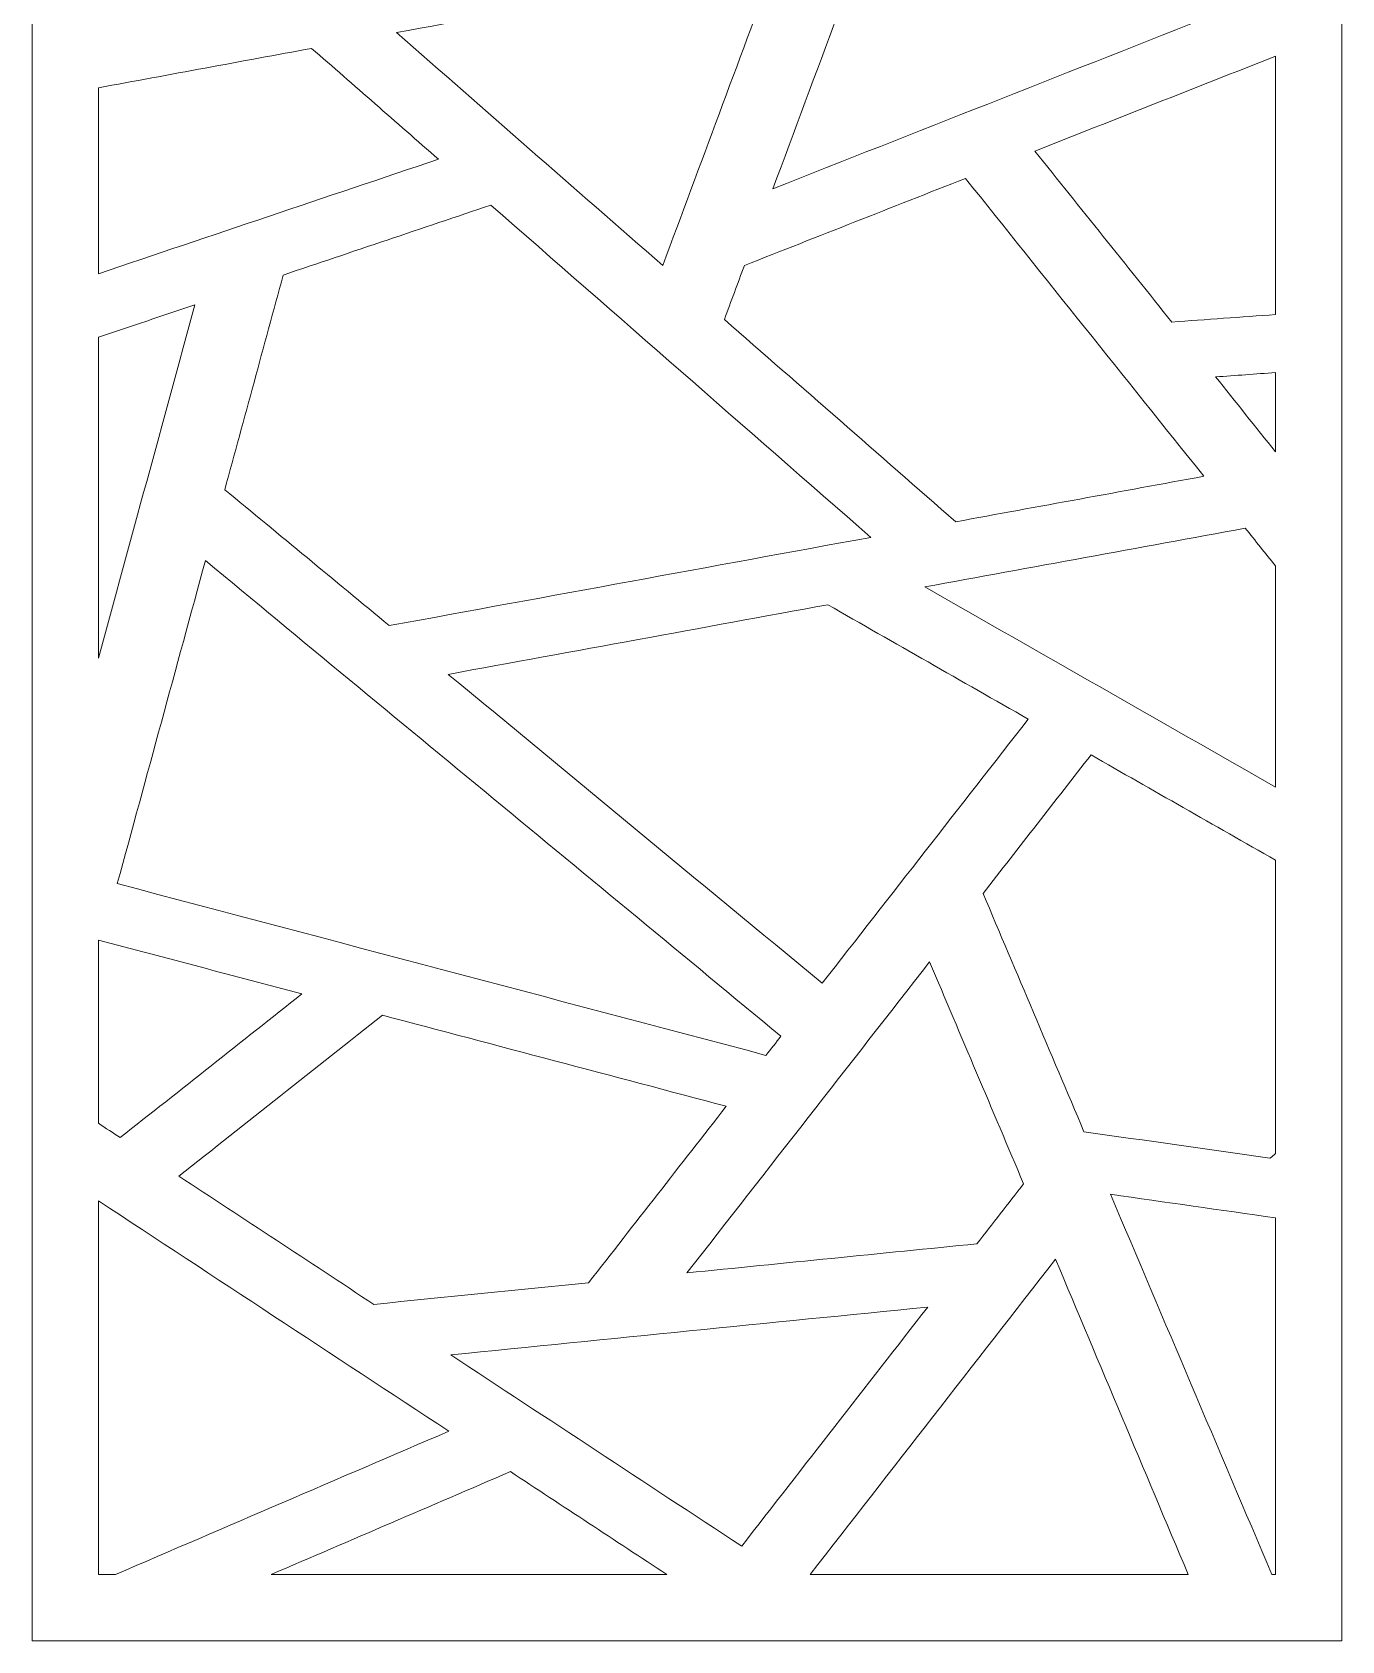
# Model space of a CAD drawing. Header units: centimetres. Extents: x 10.1 to 19.8, y -9.5 to 9.5.
# Drawn here: x 16.453 to 19.761, y -9.541 to -5.479 of the extents above; entities that cross this region are included whole.
import ezdxf

# ---------------------------------------------------------------- set-up
doc = ezdxf.new("R2010")
doc.units = ezdxf.units.CM
doc.header["$MEASUREMENT"] = 0
doc.layers.add('layer 1', color=7, linetype='Continuous')

msp = doc.modelspace()

# ---------------------------------------------------------------- linework, layer by layer
at = {"layer": 'layer 1', "color": 250, "lineweight": 9}
for points, knots in [([(19.59368, 9.45402), (19.59368, 9.25431), (19.59368, 9.05455), (19.59368, 8.85482), (19.59368, 8.85482), (19.43843, 8.76631), (19.28318, 8.67776), (19.12794, 8.58926), (19.12794, 8.58926), (19.03701, 8.70576), (18.94611, 8.82228), (18.85515, 8.93878), (18.85515, 8.93878), (18.9279, 9.11047), (19.00064, 9.28219), (19.07343, 9.45388), (19.07343, 9.45388), (19.00417, 9.45425), (18.93488, 9.45461), (18.86562, 9.45498), (18.86562, 9.45498), (18.81714, 9.34058), (18.76867, 9.22612), (18.72021, 9.11174), (18.72021, 9.11174), (18.63074, 9.22638), (18.5413, 9.34102), (18.45183, 9.45567), (18.45183, 9.45567), (18.34398, 9.4556), (18.23614, 9.4555), (18.12832, 9.45545), (18.12832, 9.45545), (17.86495, 9.38577), (17.60158, 9.31606), (17.33825, 9.24636), (17.33825, 9.24636), (17.24853, 9.31729), (17.15885, 9.38819), (17.06912, 9.45908), (17.06912, 9.45908), (16.97869, 9.45912), (16.88823, 9.45915), (16.79777, 9.45919), (16.79777, 9.45919), (16.9102, 9.37034), (17.02261, 9.28146), (17.13506, 9.19258), (17.13506, 9.19258), (16.96365, 9.1472), (16.79222, 9.10186), (16.62081, 9.05646), (16.62081, 9.05646), (16.62081, 9.19067), (16.62081, 9.32486), (16.62081, 9.45903), (16.62081, 9.45903), (16.56496, 9.45912), (16.50916, 9.45924), (16.45333, 9.45931), (16.45333, 9.45931), (16.45333, 3.12597), (16.45333, -3.20739), (16.45333, -9.54069), (16.45333, -9.54069), (17.55592, -9.54069), (18.65855, -9.54069), (19.76116, -9.54069), (19.76116, -9.54069), (19.76116, -3.20925), (19.76116, 3.12228), (19.76116, 9.45371), (19.76116, 9.45371), (19.70533, 9.45385), (19.64948, 9.45392), (19.59368, 9.45402)], [0, 0, 0, 0, 0.05, 0.05, 0.05, 0.05, 0.1, 0.1, 0.1, 0.1, 0.15, 0.15, 0.15, 0.15, 0.2, 0.2, 0.2, 0.2, 0.25, 0.25, 0.25, 0.25, 0.3, 0.3, 0.3, 0.3, 0.35, 0.35, 0.35, 0.35, 0.4, 0.4, 0.4, 0.4, 0.45, 0.45, 0.45, 0.45, 0.5, 0.5, 0.5, 0.5, 0.55, 0.55, 0.55, 0.55, 0.6, 0.6, 0.6, 0.6, 0.65, 0.65, 0.65, 0.65, 0.7, 0.7, 0.7, 0.7, 0.75, 0.75, 0.75, 0.75, 0.8, 0.8, 0.8, 0.8, 0.85, 0.85, 0.85, 0.85, 0.9, 0.9, 0.9, 0.9, 1, 1, 1, 1]), ([(19.40945, -5.44677), (19.15645, -5.29707), (18.90348, -5.14733), (18.65043, -4.99759), (18.65043, -4.99759), (18.54174, -5.2898), (18.43305, -5.58204), (18.32434, -5.87426), (18.32434, -5.87426), (18.68605, -5.73176), (19.04776, -5.58929), (19.40945, -5.44677)], [0, 0, 0, 0, 0.25, 0.25, 0.25, 0.25, 0.5, 0.5, 0.5, 0.5, 1, 1, 1, 1]), ([(18.33062, -5.30326), (18.01156, -5.36226), (17.69251, -5.42127), (17.37347, -5.48027), (17.37347, -5.48027), (17.59765, -5.67629), (17.82183, -5.8723), (18.04601, -6.06832), (18.04601, -6.06832), (18.14089, -5.8133), (18.23574, -5.55828), (18.33062, -5.30326)], [0, 0, 0, 0, 0.25, 0.25, 0.25, 0.25, 0.5, 0.5, 0.5, 0.5, 1, 1, 1, 1]), ([(16.62081, -6.08895), (16.907, -5.99257), (17.19322, -5.89621), (17.47941, -5.79984), (17.47941, -5.79984), (17.3727, -5.70652), (17.26596, -5.61324), (17.15927, -5.51991), (17.15927, -5.51991), (16.97977, -5.55308), (16.80029, -5.58628), (16.62081, -5.61947), (16.62081, -5.61947), (16.62081, -5.77599), (16.62081, -5.93248), (16.62081, -6.08895)], [0, 0, 0, 0, 0.2, 0.2, 0.2, 0.2, 0.4, 0.4, 0.4, 0.4, 0.6, 0.6, 0.6, 0.6, 1, 1, 1, 1]), ([(19.59368, -5.53972), (19.3911, -5.61952), (19.18852, -5.69934), (18.98593, -5.77914), (18.98593, -5.77914), (19.10114, -5.92307), (19.21632, -6.06698), (19.33148, -6.21094), (19.33148, -6.21094), (19.41886, -6.20465), (19.50628, -6.19833), (19.59368, -6.19204), (19.59368, -6.19204), (19.59368, -5.97459), (19.59368, -5.75717), (19.59368, -5.53972)], [0, 0, 0, 0, 0.2, 0.2, 0.2, 0.2, 0.4, 0.4, 0.4, 0.4, 0.6, 0.6, 0.6, 0.6, 1, 1, 1, 1]), ([(18.81067, -5.84819), (18.62448, -5.92154), (18.43837, -5.99485), (18.25221, -6.0682), (18.25221, -6.0682), (18.23534, -6.11356), (18.21845, -6.15894), (18.20154, -6.20432), (18.20154, -6.20432), (18.39635, -6.37465), (18.5911, -6.54493), (18.78592, -6.71526), (18.78592, -6.71526), (18.99478, -6.67696), (19.20367, -6.63866), (19.41253, -6.60041), (19.41253, -6.60041), (19.2119, -6.34964), (19.0113, -6.09893), (18.81067, -5.84819)], [0, 0, 0, 0, 0.1666667, 0.1666667, 0.1666667, 0.1666667, 0.3333333, 0.3333333, 0.3333333, 0.3333333, 0.5, 0.5, 0.5, 0.5, 0.6666667, 0.6666667, 0.6666667, 0.6666667, 1, 1, 1, 1]), ([(18.57136, -6.75457), (18.25155, -6.47494), (17.93174, -6.19531), (17.61191, -5.91571), (17.61191, -5.91571), (17.43713, -5.97455), (17.26234, -6.03339), (17.08761, -6.09222), (17.08761, -6.09222), (17.0383, -6.2729), (16.98901, -6.45353), (16.93973, -6.63421), (16.93973, -6.63421), (17.07829, -6.74859), (17.21684, -6.86305), (17.35536, -6.97745), (17.35536, -6.97745), (17.76068, -6.90316), (18.16601, -6.82889), (18.57136, -6.75457)], [0, 0, 0, 0, 0.1666667, 0.1666667, 0.1666667, 0.1666667, 0.3333333, 0.3333333, 0.3333333, 0.3333333, 0.5, 0.5, 0.5, 0.5, 0.6666667, 0.6666667, 0.6666667, 0.6666667, 1, 1, 1, 1]), ([(16.62081, -7.05996), (16.70197, -6.76247), (16.78311, -6.46492), (16.86428, -6.16744), (16.86428, -6.16744), (16.78311, -6.19475), (16.70197, -6.22206), (16.62081, -6.24938), (16.62081, -6.24938), (16.62081, -6.51959), (16.62081, -6.78979), (16.62081, -7.05996)], [0, 0, 0, 0, 0.25, 0.25, 0.25, 0.25, 0.5, 0.5, 0.5, 0.5, 1, 1, 1, 1]), ([(19.59368, -6.33854), (19.54324, -6.34219), (19.49278, -6.34583), (19.44231, -6.34943), (19.44231, -6.34943), (19.49278, -6.4125), (19.54324, -6.47555), (19.59368, -6.5386), (19.59368, -6.5386), (19.59368, -6.47191), (19.59368, -6.40523), (19.59368, -6.33854)], [0, 0, 0, 0, 0.25, 0.25, 0.25, 0.25, 0.5, 0.5, 0.5, 0.5, 1, 1, 1, 1]), ([(19.59368, -6.82672), (19.56822, -6.79496), (19.54282, -6.76323), (19.51741, -6.73147), (19.51741, -6.73147), (19.24757, -6.7809), (18.9777, -6.83039), (18.70786, -6.87987), (18.70786, -6.87987), (19.00313, -7.04824), (19.29838, -7.21662), (19.59368, -7.38497), (19.59368, -7.38497), (19.59368, -7.1989), (19.59368, -7.01281), (19.59368, -6.82672)], [0, 0, 0, 0, 0.2, 0.2, 0.2, 0.2, 0.4, 0.4, 0.4, 0.4, 0.6, 0.6, 0.6, 0.6, 1, 1, 1, 1]), ([(16.89086, -6.81345), (16.81671, -7.08525), (16.74256, -7.35704), (16.66843, -7.62888), (16.66843, -7.62888), (17.21453, -7.77338), (17.76064, -7.91795), (18.30674, -8.06244), (18.30674, -8.06244), (18.31935, -8.0463), (18.33194, -8.03019), (18.3445, -8.01407), (18.3445, -8.01407), (17.85996, -7.61385), (17.3754, -7.21363), (16.89086, -6.81345)], [0, 0, 0, 0, 0.2, 0.2, 0.2, 0.2, 0.4, 0.4, 0.4, 0.4, 0.6, 0.6, 0.6, 0.6, 1, 1, 1, 1]), ([(18.96916, -7.21358), (18.80034, -7.11729), (18.63154, -7.02105), (18.46272, -6.92476), (18.46272, -6.92476), (18.14324, -6.98331), (17.82378, -7.04189), (17.50428, -7.10045), (17.50428, -7.10045), (17.81912, -7.36048), (18.1339, -7.62048), (18.44875, -7.88049), (18.44875, -7.88049), (18.62223, -7.65817), (18.79566, -7.4359), (18.96916, -7.21358)], [0, 0, 0, 0, 0.2, 0.2, 0.2, 0.2, 0.4, 0.4, 0.4, 0.4, 0.6, 0.6, 0.6, 0.6, 1, 1, 1, 1]), ([(19.59368, -7.56967), (19.43836, -7.48112), (19.28302, -7.39257), (19.12773, -7.30399), (19.12773, -7.30399), (19.0368, -7.42049), (18.94589, -7.53702), (18.85497, -7.65356), (18.85497, -7.65356), (18.93994, -7.8541), (19.02492, -8.0547), (19.10989, -8.25526), (19.10989, -8.25526), (19.26643, -8.27758), (19.42302, -8.29986), (19.57959, -8.32217), (19.57959, -8.32217), (19.58427, -8.31824), (19.58897, -8.31431), (19.59368, -8.31033), (19.59368, -8.31033), (19.59368, -8.06345), (19.59368, -7.8166), (19.59368, -7.56967)], [0, 0, 0, 0, 0.1428571, 0.1428571, 0.1428571, 0.1428571, 0.2857143, 0.2857143, 0.2857143, 0.2857143, 0.4285714, 0.4285714, 0.4285714, 0.4285714, 0.5714286, 0.5714286, 0.5714286, 0.5714286, 0.7142857, 0.7142857, 0.7142857, 0.7142857, 1, 1, 1, 1]), ([(16.62081, -8.23406), (16.63914, -8.24611), (16.65744, -8.25813), (16.67577, -8.27017), (16.67577, -8.27017), (16.82878, -8.1492), (16.98179, -8.02828), (17.13483, -7.90731), (17.13483, -7.90731), (16.96349, -7.86198), (16.79215, -7.81662), (16.62081, -7.77129), (16.62081, -7.77129), (16.62081, -7.92557), (16.62081, -8.0798), (16.62081, -8.23406)], [0, 0, 0, 0, 0.2, 0.2, 0.2, 0.2, 0.4, 0.4, 0.4, 0.4, 0.6, 0.6, 0.6, 0.6, 1, 1, 1, 1]), ([(18.72002, -7.82648), (18.51572, -8.08825), (18.3115, -8.35), (18.10724, -8.61175), (18.10724, -8.61175), (18.35132, -8.58723), (18.59541, -8.56276), (18.83949, -8.53825), (18.83949, -8.53825), (18.8788, -8.48774), (18.91809, -8.43725), (18.95737, -8.38677), (18.95737, -8.38677), (18.87826, -8.19997), (18.79912, -8.01325), (18.72002, -7.82648)], [0, 0, 0, 0, 0.2, 0.2, 0.2, 0.2, 0.4, 0.4, 0.4, 0.4, 0.6, 0.6, 0.6, 0.6, 1, 1, 1, 1]), ([(17.85862, -8.63671), (17.97461, -8.48812), (18.09054, -8.33955), (18.20648, -8.19094), (18.20648, -8.19094), (17.91701, -8.11432), (17.6275, -8.03772), (17.33804, -7.96109), (17.33804, -7.96109), (17.16668, -8.09655), (16.99525, -8.23204), (16.82386, -8.36752), (16.82386, -8.36752), (16.98805, -8.47539), (17.15216, -8.58326), (17.31633, -8.69115), (17.31633, -8.69115), (17.4971, -8.67298), (17.6779, -8.65487), (17.85862, -8.63671)], [0, 0, 0, 0, 0.1666667, 0.1666667, 0.1666667, 0.1666667, 0.3333333, 0.3333333, 0.3333333, 0.3333333, 0.5, 0.5, 0.5, 0.5, 0.6666667, 0.6666667, 0.6666667, 0.6666667, 1, 1, 1, 1]), ([(16.66379, -9.37325), (16.94441, -9.25261), (17.22507, -9.132), (17.50566, -9.0114), (17.50566, -9.0114), (17.21072, -8.81753), (16.91575, -8.62372), (16.62081, -8.42984), (16.62081, -8.42984), (16.62081, -8.74431), (16.62081, -9.05878), (16.62081, -9.37325), (16.62081, -9.37325), (16.63511, -9.37325), (16.64946, -9.37325), (16.66379, -9.37325)], [0, 0, 0, 0, 0.2, 0.2, 0.2, 0.2, 0.4, 0.4, 0.4, 0.4, 0.6, 0.6, 0.6, 0.6, 1, 1, 1, 1]), ([(19.59368, -8.47271), (19.45473, -8.45295), (19.31579, -8.43311), (19.17689, -8.41335), (19.17689, -8.41335), (19.31273, -8.73333), (19.44859, -9.05328), (19.58443, -9.37325), (19.58443, -9.37325), (19.58751, -9.37325), (19.5906, -9.37325), (19.59368, -9.37325), (19.59368, -9.37325), (19.59368, -9.07304), (19.59368, -8.77287), (19.59368, -8.47271)], [0, 0, 0, 0, 0.2, 0.2, 0.2, 0.2, 0.4, 0.4, 0.4, 0.4, 0.6, 0.6, 0.6, 0.6, 1, 1, 1, 1]), ([(19.37303, -9.37325), (19.26138, -9.10791), (19.14975, -8.84258), (19.03809, -8.57726), (19.03809, -8.57726), (18.83161, -8.84258), (18.62514, -9.10791), (18.41868, -9.37325), (18.41868, -9.37325), (18.7368, -9.37325), (19.05491, -9.37325), (19.37303, -9.37325)], [0, 0, 0, 0, 0.25, 0.25, 0.25, 0.25, 0.5, 0.5, 0.5, 0.5, 1, 1, 1, 1]), ([(18.71527, -8.69787), (18.31371, -8.7382), (17.91212, -8.77852), (17.51056, -8.8188), (17.51056, -8.8188), (17.75549, -8.97978), (18.00041, -9.14077), (18.24536, -9.30171), (18.24536, -9.30171), (18.40198, -9.10042), (18.55866, -8.89916), (18.71527, -8.69787)], [0, 0, 0, 0, 0.25, 0.25, 0.25, 0.25, 0.5, 0.5, 0.5, 0.5, 1, 1, 1, 1]), ([(18.05626, -9.37325), (17.92457, -9.28668), (17.79284, -9.20013), (17.66115, -9.11358), (17.66115, -9.11358), (17.45979, -9.20013), (17.25838, -9.28668), (17.057, -9.37325), (17.057, -9.37325), (17.39008, -9.37325), (17.72318, -9.37325), (18.05626, -9.37325)], [0, 0, 0, 0, 0.25, 0.25, 0.25, 0.25, 0.5, 0.5, 0.5, 0.5, 1, 1, 1, 1])]:
    msp.add_open_spline(points, degree=3, knots=knots, dxfattribs=at)

doc.saveas('drawing.dxf')
